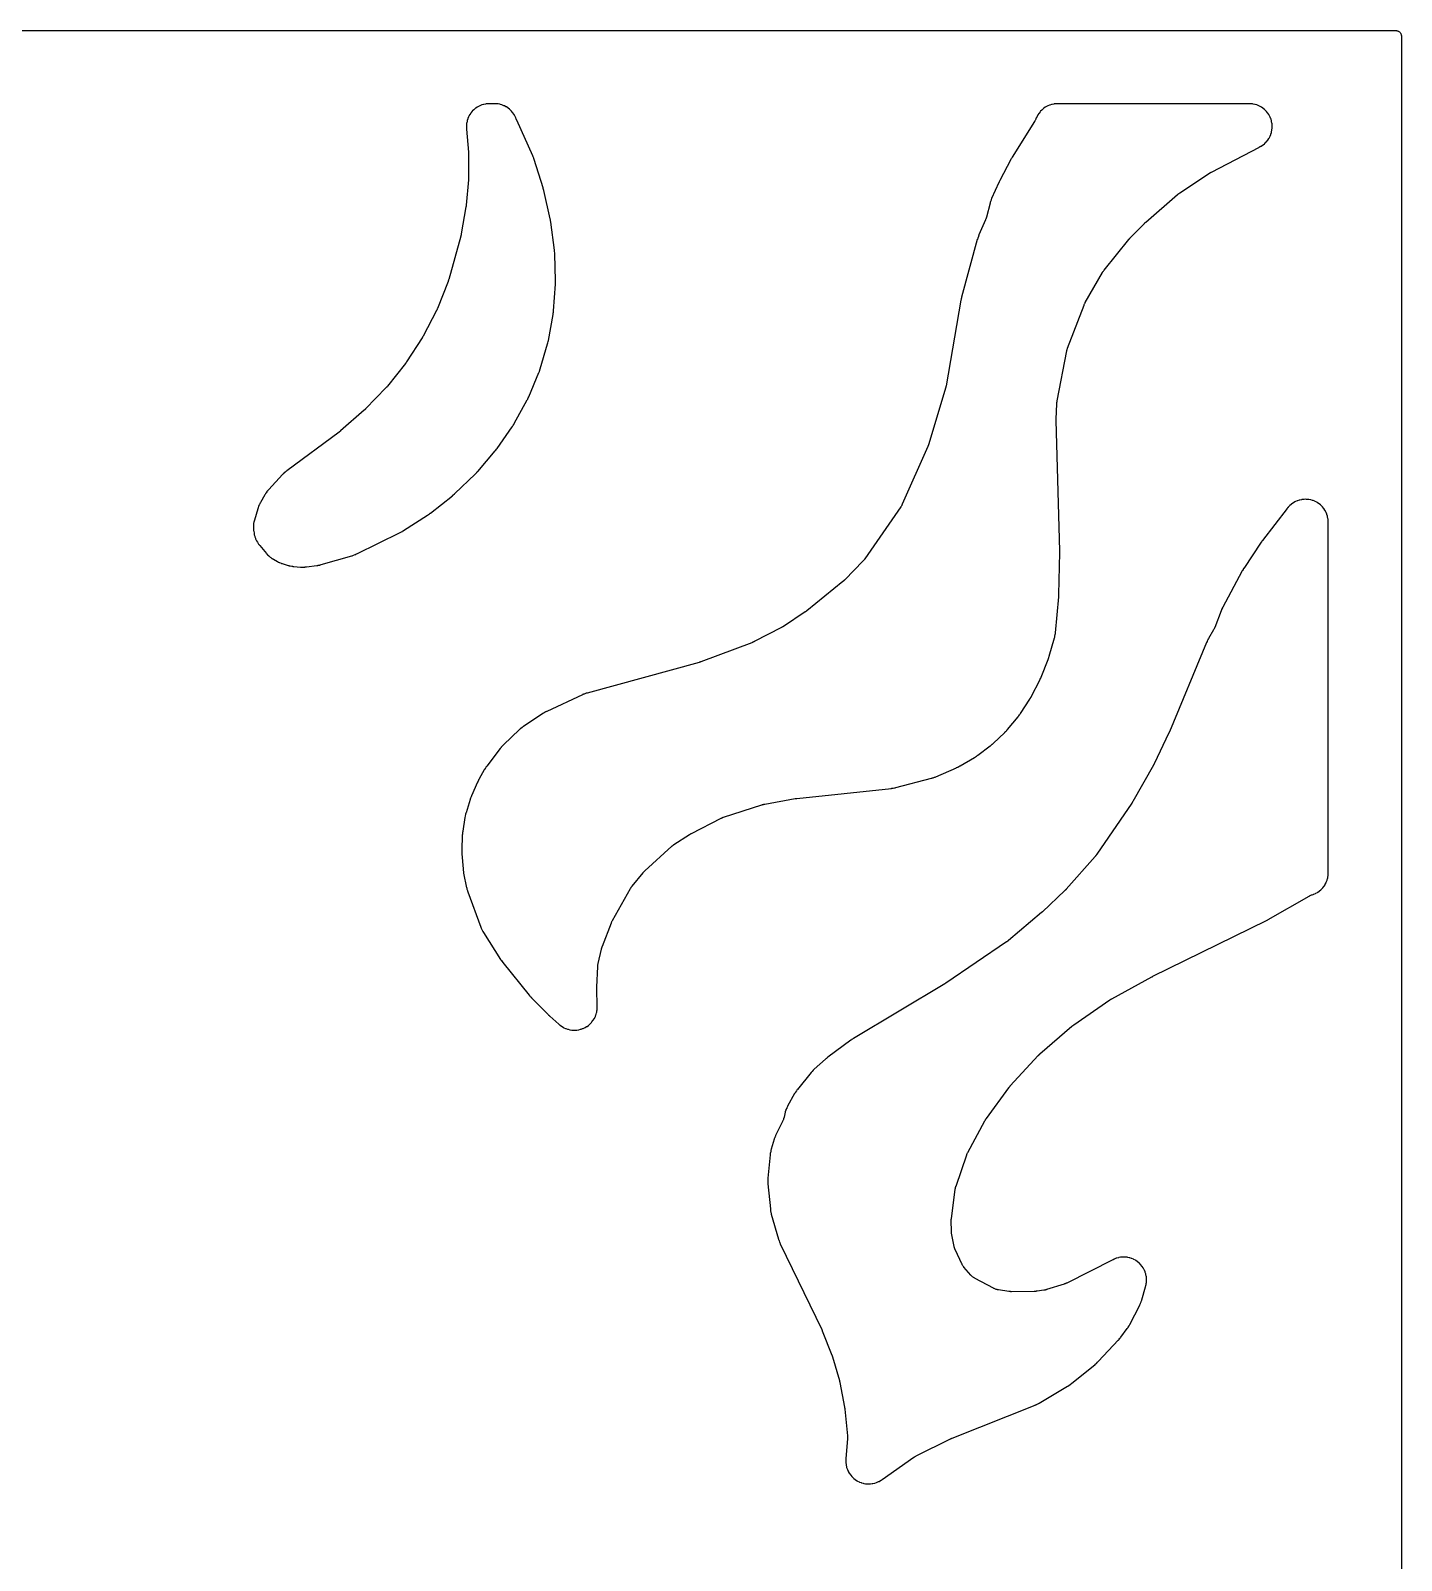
# Model space of a CAD drawing. Header units: millimetres. Extents: x 0 to 300, y 0 to 300.
# Drawn here: x 150 to 300, y 132.6 to 300.1 of the extents above; entities that cross this region are included whole.
import ezdxf

# ---------------------------------------------------------------- set-up
doc = ezdxf.new("R2010")
doc.units = ezdxf.units.MM
doc.layers.add('CUT', color=7, linetype='CONTINUOUS')

msp = doc.modelspace()

# ---------------------------------------------------------------- linework, layer by layer
at = {"layer": 'CUT'}
msp.add_lwpolyline([(1.4375, 300.0625), (298.5045, 300.0625), (299.3898, 300.0625), (299.4633, 300.0589), (299.5214, 300.0503), (299.5785, 300.036), (299.6339, 300.0162), (299.687, 299.991), (299.7375, 299.9608), (299.7847, 299.9257), (299.8283, 299.8863), (299.8678, 299.8427), (299.9028, 299.7954), (299.933, 299.745), (299.9582, 299.6918), (299.978, 299.6365), (299.9923, 299.5794), (300.0009, 299.5212), (300.0045, 299.4478), (300.0045, 298.5625), (300.0045, 1.4375)], dxfattribs=at)
for points in [[(174.3743, 245.3687), (174.376, 245.3555), (174.388, 245.2693), (174.39, 245.2561), (174.422, 245.058), (174.4242, 245.0452), (174.4395, 244.9622), (174.442, 244.9495), (174.4522, 244.8998), (174.458, 244.8744), (174.4987, 244.713), (174.5136, 244.6632), (174.5681, 244.5059), (174.5771, 244.4816), (174.5851, 244.4612), (174.5956, 244.4363), (174.6676, 244.2761), (174.6792, 244.2517), (174.6919, 244.2265), (174.7051, 244.2017), (174.7936, 244.0448), (174.8235, 243.9972), (174.9263, 243.8493), (174.9429, 243.8266), (174.9763, 243.7831), (174.985, 243.772), (175.0422, 243.7009), (175.0512, 243.69), (175.7768, 242.8304), (175.7857, 242.8202), (175.8438, 242.7544), (175.8529, 242.7443), (175.8888, 242.7055), (175.9076, 242.6861), (176.0309, 242.5643), (176.071, 242.528), (176.2029, 242.4193), (176.2462, 242.3868), (176.3893, 242.289), (176.412, 242.2743), (176.4569, 242.2465), (176.4685, 242.2395), (176.5442, 242.1949), (176.5559, 242.1882), (176.9924, 241.9446), (177.0071, 241.9367), (177.1029, 241.8866), (177.1178, 241.8791), (177.1762, 241.8506), (177.2065, 241.8369), (177.4057, 241.7531), (177.4367, 241.741), (177.4979, 241.7192), (177.5136, 241.7139), (177.6165, 241.6804), (177.6324, 241.6754), (178.1555, 241.5209), (178.1703, 241.5167), (178.2664, 241.491), (178.2813, 241.4872), (178.3394, 241.4732), (178.3694, 241.4668), (178.5649, 241.4302), (178.5952, 241.4254), (178.6544, 241.4174), (178.6696, 241.4155), (178.7686, 241.4047), (178.7838, 241.4033), (179.5127, 241.3427), (179.5286, 241.3415), (179.6313, 241.3357), (179.6472, 241.335), (179.7089, 241.3332), (179.7406, 241.3331), (179.9463, 241.3377), (179.978, 241.3393), (180.0396, 241.3439), (180.0554, 241.3453), (180.1578, 241.3558), (180.1735, 241.3576), (181.3165, 241.505), (181.3272, 241.5065), (181.4021, 241.5175), (181.4132, 241.5193), (181.4622, 241.5274), (181.4857, 241.5318), (181.6316, 241.5621), (181.6541, 241.5673), (181.6928, 241.5769), (181.7033, 241.5796), (181.7756, 241.5989), (181.7873, 241.6022), (185.1472, 242.5743), (185.1598, 242.5781), (185.2412, 242.6036), (185.2537, 242.6077), (185.3024, 242.6241), (185.3271, 242.6331), (185.4863, 242.6947), (185.5106, 242.7047), (185.5576, 242.7253), (185.5696, 242.7307), (185.647, 242.7667), (185.6589, 242.7724), (190.4087, 245.1073), (190.4242, 245.1152), (190.5237, 245.1677), (190.5389, 245.176), (190.6619, 245.2456), (190.6768, 245.2543), (190.7732, 245.3125), (190.7879, 245.3217), (193.4209, 247.0182), (193.4332, 247.0263), (193.5123, 247.08), (193.5243, 247.0885), (193.6219, 247.1583), (193.6338, 247.167), (193.7101, 247.2246), (193.7217, 247.2336), (196.1393, 249.1505), (196.15, 249.1592), (196.2191, 249.2167), (196.2296, 249.2256), (196.3146, 249.2997), (196.3249, 249.3089), (196.3913, 249.3694), (196.4014, 249.3788), (198.6338, 251.5115), (198.6451, 251.5226), (198.7172, 251.5952), (198.7281, 251.6065), (198.8163, 251.7), (198.8269, 251.7116), (198.8951, 251.7879), (198.9055, 251.7998), (200.8105, 254.0468), (200.8192, 254.0573), (200.8752, 254.1265), (200.8837, 254.1373), (200.9521, 254.2257), (200.9603, 254.2367), (201.0131, 254.3084), (201.0211, 254.3195), (202.6929, 256.7018), (202.7022, 256.7155), (202.7616, 256.8053), (202.7705, 256.8192), (202.8419, 256.9339), (202.8505, 256.9481), (202.9048, 257.041), (202.913, 257.0555), (204.3248, 259.6308), (204.3321, 259.6444), (204.378, 259.7336), (204.3849, 259.7474), (204.4396, 259.8607), (204.4462, 259.8747), (204.4874, 259.9661), (204.4936, 259.9802), (205.6139, 262.6403), (205.6202, 262.656), (205.66, 262.7584), (205.6659, 262.7743), (205.7122, 262.9042), (205.7177, 262.9202), (205.7516, 263.0247), (205.7566, 263.0409), (206.5552, 265.758), (206.5595, 265.7735), (206.5864, 265.8748), (206.5903, 265.8905), (206.6205, 266.0185), (206.624, 266.0342), (206.6454, 266.1368), (206.6485, 266.1526), (207.1571, 268.9741), (207.1599, 268.9906), (207.1762, 269.0983), (207.1785, 269.1149), (207.1952, 269.2506), (207.197, 269.2672), (207.2073, 269.3757), (207.2086, 269.3924), (207.4037, 272.3158), (207.4045, 272.3295), (207.4084, 272.4185), (207.4088, 272.4322), (207.4112, 272.5441), (207.4113, 272.5578), (207.4111, 272.6469), (207.4109, 272.6607), (207.3376, 275.6182), (207.337, 275.6339), (207.3318, 275.7355), (207.3308, 275.7512), (207.321, 275.8786), (207.3196, 275.8942), (207.3091, 275.9954), (207.3073, 276.011), (206.9061, 279.0984), (206.9041, 279.1123), (206.8903, 279.2021), (206.888, 279.2159), (206.8681, 279.3282), (206.8655, 279.342), (206.8475, 279.4311), (206.8446, 279.4447), (206.1401, 282.5592), (206.1372, 282.5712), (206.1179, 282.6494), (206.1147, 282.6614), (206.0884, 282.759), (206.085, 282.7709), (206.0624, 282.8482), (206.0588, 282.8601), (205.0853, 285.9516), (205.0798, 285.9684), (205.042, 286.077), (205.036, 286.0937), (204.9846, 286.2285), (204.978, 286.245), (204.9339, 286.3512), (204.9269, 286.3674), (203.1753, 290.2578), (203.1708, 290.268), (203.1603, 290.292), (203.1559, 290.3023), (203.1506, 290.3149), (203.1463, 290.3253), (203.1365, 290.3496), (203.1323, 290.36), (203.1105, 290.4157), (203.11, 290.4169), (203.0882, 290.4724), (203.0775, 290.4979), (203.0048, 290.6599), (202.9794, 290.7102), (202.8892, 290.8695), (202.8585, 290.9182), (202.754, 291.0672), (202.7188, 291.1127), (202.6006, 291.251), (202.5611, 291.2929), (202.4302, 291.4193), (202.3869, 291.4572), (202.2445, 291.5704), (202.1978, 291.604), (202.0451, 291.7031), (201.9954, 291.7321), (201.834, 291.8161), (201.7817, 291.8402), (201.613, 291.9083), (201.5587, 291.9273), (201.3842, 291.9789), (201.3283, 291.9926), (201.1497, 292.0273), (201.0927, 292.0356), (200.9091, 292.0533), (200.8804, 292.0553), (200.8242, 292.058), (200.8099, 292.0585), (200.7163, 292.0608), (200.702, 292.061), (200.2278, 292.061), (200.2131, 292.0608), (200.118, 292.0585), (200.1034, 292.0579), (200.0463, 292.0551), (200.0171, 292.053), (199.8303, 292.0347), (199.7724, 292.0262), (199.5909, 291.9903), (199.5341, 291.9761), (199.3569, 291.9227), (199.3017, 291.9031), (199.1306, 291.8327), (199.0776, 291.8078), (198.9141, 291.721), (198.8638, 291.6911), (198.7096, 291.5888), (198.6625, 291.5541), (198.5189, 291.4373), (198.4754, 291.3981), (198.3439, 291.2679), (198.3044, 291.2247), (198.1863, 291.0822), (198.1511, 291.0354), (198.0474, 290.8821), (198.017, 290.8321), (197.9288, 290.6694), (197.9034, 290.6167), (197.8314, 290.4462), (197.8113, 290.3912), (197.7562, 290.2145), (197.7416, 290.1578), (197.704, 289.9766), (197.695, 289.9188), (197.6752, 289.7348), (197.6718, 289.6763), (197.6701, 289.4887), (197.6706, 289.4595), (197.6728, 289.4023), (197.6736, 289.3877), (197.6797, 289.2928), (197.6808, 289.2782), (197.904, 286.7613), (197.9048, 286.7515), (197.9066, 286.7284), (197.9073, 286.7186), (197.9081, 286.7065), (197.9087, 286.6966), (197.91, 286.6735), (197.9105, 286.6637), (197.911, 286.6523), (197.9113, 286.6424), (197.9121, 286.6193), (197.9124, 286.6094), (197.9127, 286.5973), (197.9128, 286.5874), (197.9131, 286.5643), (197.9132, 286.5544), (197.9143, 283.9551), (197.9142, 283.9447), (197.9139, 283.9203), (197.9138, 283.9099), (197.9135, 283.8972), (197.9132, 283.8868), (197.9123, 283.8624), (197.9119, 283.852), (197.9114, 283.84), (197.9108, 283.8296), (197.9094, 283.8053), (197.9088, 283.7949), (197.9079, 283.7822), (197.9071, 283.7718), (197.9051, 283.7476), (197.9042, 283.7372), (197.6463, 280.9496), (197.6456, 280.9424), (197.6439, 280.9254), (197.6431, 280.9181), (197.6412, 280.9008), (197.6402, 280.8918), (197.6377, 280.871), (197.6366, 280.8621), (197.6353, 280.8519), (197.6341, 280.8429), (197.6312, 280.8221), (197.6299, 280.8132), (197.6292, 280.8086), (197.6276, 280.7981), (197.6236, 280.7736), (197.6219, 280.7631), (197.1076, 277.8042), (197.1056, 277.7931), (197.1008, 277.7674), (197.0986, 277.7564), (197.096, 277.7433), (197.0938, 277.7324), (197.0884, 277.7071), (197.086, 277.6962), (197.0832, 277.6837), (197.0807, 277.6729), (197.0747, 277.6476), (197.072, 277.6368), (197.0687, 277.6236), (197.0659, 277.6128), (197.0593, 277.5877), (197.0564, 277.577), (195.7326, 272.815), (195.7294, 272.804), (195.7219, 272.7781), (195.7186, 272.7671), (195.7145, 272.7536), (195.711, 272.7426), (195.7029, 272.717), (195.6993, 272.706), (195.6951, 272.6935), (195.6913, 272.6825), (195.6825, 272.6571), (195.6786, 272.6463), (195.6738, 272.6331), (195.6698, 272.6222), (195.6603, 272.5971), (195.6562, 272.5863), (194.5017, 269.6414), (194.4971, 269.6301), (194.4864, 269.6037), (194.4817, 269.5924), (194.4759, 269.5786), (194.471, 269.5674), (194.4595, 269.5413), (194.4545, 269.5302), (194.4487, 269.5174), (194.4435, 269.5063), (194.4314, 269.4805), (194.4261, 269.4695), (194.4195, 269.4561), (194.4141, 269.4451), (194.4012, 269.4197), (194.3956, 269.4088), (192.9334, 266.6158), (192.9285, 266.6066), (192.917, 266.5852), (192.912, 266.5761), (192.9058, 266.565), (192.9007, 266.5559), (192.8887, 266.5348), (192.8835, 266.5258), (192.8775, 266.5154), (192.8722, 266.5065), (192.8597, 266.4856), (192.8543, 266.4767), (192.8476, 266.4659), (192.8421, 266.4571), (192.8292, 266.4366), (192.8235, 266.4278), (191.1218, 263.8007), (191.1158, 263.7917), (191.1019, 263.7707), (191.0958, 263.7617), (191.0884, 263.7508), (191.0822, 263.7419), (191.0678, 263.7212), (191.0615, 263.7124), (191.0542, 263.7023), (191.0479, 263.6936), (191.0329, 263.6732), (191.0264, 263.6646), (191.0185, 263.654), (191.0119, 263.6454), (190.9965, 263.6255), (190.9898, 263.617), (189.0293, 261.1473), (189.0225, 261.1388), (189.0064, 261.1191), (188.9995, 261.1106), (188.991, 261.1004), (188.9839, 261.0921), (188.9674, 261.0727), (188.9602, 261.0645), (188.952, 261.055), (188.9447, 261.0469), (188.9277, 261.0279), (188.9204, 261.0198), (188.9114, 261.01), (188.9039, 261.0021), (188.8865, 260.9835), (188.8789, 260.9756), (186.6244, 258.641), (186.6179, 258.6344), (186.6027, 258.6189), (186.5961, 258.6123), (186.588, 258.6043), (186.5814, 258.5978), (186.5659, 258.5826), (186.5592, 258.5762), (186.5514, 258.5688), (186.5446, 258.5624), (186.5288, 258.5476), (186.522, 258.5413), (186.5136, 258.5336), (186.5067, 258.5274), (186.4905, 258.5129), (186.4835, 258.5067), (183.9009, 256.2407), (183.8938, 256.2346), (183.8773, 256.2205), (183.8702, 256.2144), (183.8615, 256.2071), (183.8543, 256.2011), (183.8375, 256.1873), (183.8303, 256.1814), (183.822, 256.1746), (183.8147, 256.1688), (183.7976, 256.1553), (183.7902, 256.1496), (183.7812, 256.1426), (183.7738, 256.137), (183.7565, 256.1238), (183.749, 256.1183), (177.9974, 251.8602), (177.9862, 251.8517), (177.9136, 251.7953), (177.9026, 251.7865), (177.8598, 251.7515), (177.8383, 251.7331), (177.7015, 251.6104), (177.681, 251.591), (177.6416, 251.5522), (177.6317, 251.5422), (177.5678, 251.4761), (177.5581, 251.4658), (176.0316, 249.8106), (176.0206, 249.7982), (175.9499, 249.7172), (175.9392, 249.7046), (175.8981, 249.6549), (175.8778, 249.6288), (175.7504, 249.4558), (175.7315, 249.4286), (175.6962, 249.3746), (175.6873, 249.3606), (175.631, 249.2691), (175.6225, 249.2549), (175.1234, 248.3921), (175.1147, 248.3765), (175.0595, 248.2741), (175.0512, 248.2582), (175.0199, 248.1958), (175.0049, 248.1634), (174.9133, 247.9498), (174.9002, 247.9165), (174.8765, 247.8508), (174.8707, 247.8339), (174.8346, 247.7233), (174.8293, 247.7063), (174.4663, 246.4706), (174.4626, 246.4577), (174.44, 246.3737), (174.4367, 246.3608), (174.4242, 246.31), (174.4184, 246.2839), (174.3849, 246.1156), (174.3768, 246.0627), (174.3586, 245.8945), (174.3553, 245.8411), (174.3522, 245.6719), (174.3536, 245.6184), (174.3658, 245.4473), (174.3683, 245.4207)], [(197.1664, 209.9623), (197.1676, 209.9446), (197.2979, 208.302), (197.2997, 208.2832), (197.3132, 208.1615), (197.3156, 208.1428), (197.3373, 207.9906), (197.3403, 207.9719), (197.3614, 207.8513), (197.365, 207.8327), (197.6962, 206.2386), (197.6984, 206.2284), (197.7145, 206.1574), (197.717, 206.1468), (197.7283, 206.1004), (197.7342, 206.0782), (197.7737, 205.9403), (197.7802, 205.9192), (197.7921, 205.8827), (197.7954, 205.8728), (197.8189, 205.8048), (197.8229, 205.7937), (199.2437, 201.9306), (199.2495, 201.9156), (199.2882, 201.8186), (199.2943, 201.8038), (199.3191, 201.7461), (199.3326, 201.717), (199.4252, 201.5299), (199.4402, 201.5015), (199.471, 201.4468), (199.479, 201.4329), (199.5327, 201.3434), (199.5412, 201.3297), (201.4128, 198.3888), (201.4221, 198.3746), (201.4838, 198.2834), (201.4935, 198.2695), (201.5743, 198.1572), (201.5843, 198.1436), (201.6512, 198.0559), (201.6616, 198.0426), (204.5471, 194.4729), (204.5565, 194.4615), (204.619, 194.3881), (204.6287, 194.3769), (204.7093, 194.2867), (204.7193, 194.2757), (204.7853, 194.2055), (204.7956, 194.1948), (206.6152, 192.3505), (206.6219, 192.3439), (206.6688, 192.2978), (206.6761, 192.2908), (206.7355, 192.2343), (206.7428, 192.2276), (206.7905, 192.1837), (206.7983, 192.1766), (207.7819, 191.3048), (207.7929, 191.2953), (207.8647, 191.2347), (207.8758, 191.2255), (207.9199, 191.1901), (207.9428, 191.1725), (208.0927, 191.0635), (208.141, 191.0318), (208.2985, 190.939), (208.3497, 190.9121), (208.5154, 190.8349), (208.5689, 190.8131), (208.7413, 190.7522), (208.7967, 190.7356), (208.9741, 190.6915), (209.0308, 190.6803), (209.2116, 190.6536), (209.2692, 190.6479), (209.4517, 190.6387), (209.5096, 190.6386), (209.6922, 190.647), (209.7497, 190.6524), (209.9307, 190.6783), (209.9874, 190.6893), (210.1651, 190.7325), (210.2205, 190.7489), (210.3931, 190.809), (210.4468, 190.8307), (210.6128, 190.9071), (210.6641, 190.9338), (210.822, 191.0259), (210.8705, 191.0574), (211.0188, 191.1643), (211.064, 191.2003), (211.2013, 191.3209), (211.2429, 191.3612), (211.368, 191.4945), (211.4054, 191.5385), (211.5171, 191.6832), (211.5502, 191.7306), (211.6474, 191.8854), (211.6758, 191.9358), (211.7576, 192.0992), (211.781, 192.1521), (211.8468, 192.3227), (211.865, 192.3776), (211.914, 192.5537), (211.9268, 192.6101), (211.9587, 192.7901), (211.966, 192.8474), (211.9806, 193.0322), (211.9822, 193.061), (211.9839, 193.1175), (211.9842, 193.1319), (211.9848, 193.2259), (211.9847, 193.2404), (211.95, 195.2132), (211.9499, 195.2188), (211.9497, 195.232), (211.9497, 195.2377), (211.9496, 195.2512), (211.9496, 195.2582), (211.9496, 195.2744), (211.9497, 195.2814), (211.9498, 195.2894), (211.9499, 195.2964), (211.9502, 195.3127), (211.9503, 195.3197), (211.9504, 195.3233), (211.9507, 195.3315), (211.9513, 195.3507), (211.9517, 195.359), (212.0521, 197.6274), (212.0527, 197.6377), (212.0536, 197.6537), (212.0554, 197.6799), (212.0584, 197.7147), (212.0615, 197.7457), (212.0645, 197.7704), (212.0663, 197.7844), (212.067, 197.7896), (212.0717, 197.8199), (212.0832, 197.8872), (212.091, 197.9273), (212.0939, 197.9408), (212.0961, 197.9508), (212.4544, 199.5077), (212.458, 199.523), (212.4669, 199.5586), (212.4708, 199.5738), (212.4758, 199.5923), (212.4799, 199.6075), (212.49, 199.6427), (212.4945, 199.6578), (212.4997, 199.675), (212.5045, 199.69), (212.5158, 199.7249), (212.5207, 199.7398), (212.527, 199.758), (212.5322, 199.7728), (212.5447, 199.8072), (212.5502, 199.822), (213.5349, 202.392), (213.5374, 202.3983), (213.5432, 202.4131), (213.5443, 202.4159), (213.5561, 202.4444), (213.5808, 202.5011), (213.5896, 202.5204), (213.6026, 202.5468), (213.6386, 202.6163), (213.6546, 202.6458), (215.6479, 206.1672), (215.6526, 206.1754), (215.66, 206.1882), (215.6724, 206.2089), (215.6893, 206.2363), (215.7048, 206.2605), (215.7174, 206.2796), (215.7247, 206.2904), (215.7274, 206.2944), (215.7437, 206.3175), (215.7807, 206.3683), (215.8036, 206.3982), (215.8115, 206.4082), (215.8174, 206.4155), (217.0083, 207.8804), (217.0126, 207.8856), (217.0227, 207.8978), (217.0246, 207.9001), (217.0446, 207.9234), (217.0856, 207.9694), (217.0998, 207.985), (217.1204, 208.0059), (217.1759, 208.0605), (217.2002, 208.0835), (220.1505, 210.7754), (220.1574, 210.7817), (220.1682, 210.7913), (220.1861, 210.8069), (220.2103, 210.8274), (220.2321, 210.8453), (220.2497, 210.8593), (220.2598, 210.8672), (220.2636, 210.8701), (220.2858, 210.8867), (220.3358, 210.9229), (220.3663, 210.944), (220.3767, 210.9509), (220.3845, 210.956), (222.0972, 212.0659), (222.1068, 212.0721), (222.1295, 212.0863), (222.1392, 212.0924), (222.1511, 212.0997), (222.1609, 212.1056), (222.1839, 212.1192), (222.1937, 212.125), (222.2051, 212.1316), (222.2151, 212.1373), (222.2384, 212.1504), (222.2484, 212.1559), (222.2607, 212.1626), (222.2708, 212.168), (222.2944, 212.1805), (222.3046, 212.1858), (225.5363, 213.8404), (225.5443, 213.8444), (225.5568, 213.8507), (225.5776, 213.8608), (225.6057, 213.8739), (225.6308, 213.8852), (225.6509, 213.8938), (225.6624, 213.8987), (225.6667, 213.9005), (225.6918, 213.9104), (225.7481, 213.9318), (225.782, 213.9439), (225.7936, 213.9478), (225.8022, 213.9506), (230.0145, 215.3135), (230.029, 215.318), (230.0629, 215.3283), (230.0775, 215.3327), (230.0953, 215.3378), (230.1099, 215.3418), (230.1441, 215.351), (230.1588, 215.3548), (230.1757, 215.359), (230.1904, 215.3626), (230.2249, 215.3706), (230.2398, 215.3739), (230.2579, 215.3778), (230.2727, 215.3809), (230.3075, 215.3878), (230.3224, 215.3906), (233.6609, 215.991), (233.6675, 215.9922), (233.6827, 215.9948), (233.6892, 215.9959), (233.7049, 215.9985), (233.7129, 215.9998), (233.7317, 216.0027), (233.7397, 216.0039), (233.749, 216.0053), (233.7571, 216.0064), (233.776, 216.009), (233.7841, 216.01), (233.7881, 216.0106), (233.7977, 216.0117), (233.8202, 216.0144), (233.8298, 216.0154), (244.2005, 217.1137), (244.2111, 217.1149), (244.2847, 217.124), (244.2957, 217.1255), (244.3439, 217.1324), (244.367, 217.1361), (244.5109, 217.1624), (244.533, 217.1669), (244.5712, 217.1754), (244.5816, 217.1778), (244.6529, 217.1949), (244.6645, 217.1978), (248.5842, 218.2237), (248.5949, 218.2266), (248.6694, 218.2475), (248.6805, 218.2508), (248.7291, 218.2655), (248.7523, 218.273), (248.8963, 218.3231), (248.9184, 218.3312), (248.9564, 218.3461), (248.9666, 218.3503), (249.0373, 218.3795), (249.0488, 218.3844), (251.3074, 219.3737), (251.3234, 219.381), (251.4267, 219.4299), (251.4424, 219.4376), (251.5702, 219.5028), (251.5857, 219.511), (251.686, 219.5658), (251.7013, 219.5745), (253.2735, 220.4959), (253.288, 220.5047), (253.3818, 220.5633), (253.3961, 220.5725), (253.5116, 220.6493), (253.5256, 220.6589), (253.6159, 220.7227), (253.6296, 220.7327), (255.0008, 221.7611), (255.0144, 221.7716), (255.1015, 221.8409), (255.1148, 221.8518), (255.2216, 221.9419), (255.2345, 221.9531), (255.3176, 222.0273), (255.3302, 222.0389), (256.5912, 223.232), (256.6043, 223.2447), (256.688, 223.3289), (256.7007, 223.3421), (256.8025, 223.4509), (256.8147, 223.4644), (256.8932, 223.5535), (256.905, 223.5674), (258.0461, 224.9465), (258.0568, 224.9597), (258.1247, 225.0467), (258.1349, 225.0602), (258.2171, 225.1717), (258.2269, 225.1856), (258.2898, 225.2762), (258.2993, 225.2903), (259.3275, 226.8664), (259.3359, 226.8796), (259.3894, 226.9665), (259.3974, 226.98), (259.4617, 227.0907), (259.4694, 227.1044), (259.5182, 227.1939), (259.5256, 227.2078), (260.4193, 228.9524), (260.4257, 228.9653), (260.4662, 229.0493), (260.4723, 229.0623), (260.5206, 229.169), (260.5264, 229.1821), (260.5628, 229.268), (260.5683, 229.2812), (261.3369, 231.2183), (261.3421, 231.232), (261.375, 231.3213), (261.3799, 231.3351), (261.4185, 231.4482), (261.4231, 231.4622), (261.4516, 231.553), (261.4559, 231.567), (262.0338, 233.5763), (262.0375, 233.5899), (262.0606, 233.678), (262.064, 233.6917), (262.0767, 233.745), (262.0825, 233.7724), (262.1163, 233.9515), (262.1209, 233.9792), (262.1285, 234.0334), (262.1303, 234.0473), (262.1409, 234.1379), (262.1424, 234.1518), (262.5075, 238.066), (262.5084, 238.0766), (262.514, 238.1507), (262.5147, 238.1621), (262.5199, 238.2545), (262.5204, 238.2658), (262.5232, 238.3389), (262.5235, 238.3509), (262.6033, 242.9362), (262.6034, 242.9424), (262.6037, 242.9858), (262.6037, 242.9925), (262.6035, 243.0467), (262.6034, 243.0533), (262.6028, 243.0961), (262.6026, 243.1031), (262.2198, 257.3625), (262.2196, 257.369), (262.2193, 257.3841), (262.2192, 257.3905), (262.219, 257.406), (262.219, 257.414), (262.2189, 257.4326), (262.2189, 257.4405), (262.219, 257.4497), (262.219, 257.4577), (262.2193, 257.4763), (262.2194, 257.4843), (262.2195, 257.4885), (262.2198, 257.4979), (262.2205, 257.5198), (262.2209, 257.5292), (262.2944, 259.2044), (262.2953, 259.2209), (262.2977, 259.2594), (262.2989, 259.2758), (262.3005, 259.2955), (262.3019, 259.3119), (262.3057, 259.3499), (262.3074, 259.3661), (262.3096, 259.3848), (262.3117, 259.4011), (262.3169, 259.4391), (262.3192, 259.4553), (262.3223, 259.4751), (262.3249, 259.4913), (262.3315, 259.529), (262.3344, 259.5452), (263.3855, 265.0124), (263.3874, 265.0221), (263.3905, 265.037), (263.3958, 265.0617), (263.4035, 265.0947), (263.4108, 265.1239), (263.417, 265.1469), (263.4207, 265.1601), (263.422, 265.1649), (263.4306, 265.1932), (263.4507, 265.2558), (263.4635, 265.293), (263.4681, 265.3055), (263.4716, 265.3147), (265.2704, 270.0215), (265.273, 270.0282), (265.2791, 270.0438), (265.2802, 270.0467), (265.2928, 270.0768), (265.3189, 270.1365), (265.3282, 270.1569), (265.3421, 270.1847), (265.3804, 270.2577), (265.3974, 270.2887), (267.2958, 273.5862), (267.2994, 273.5924), (267.3079, 273.6068), (267.3095, 273.6095), (267.3263, 273.6368), (267.3612, 273.6913), (267.3734, 273.7098), (267.3914, 273.7349), (267.4402, 273.8006), (267.4616, 273.8283), (270.1846, 277.2062), (270.1911, 277.2141), (270.2063, 277.2325), (270.2128, 277.2404), (270.2208, 277.2498), (270.2274, 277.2575), (270.2429, 277.2754), (270.2496, 277.2831), (270.2573, 277.2919), (270.2641, 277.2995), (270.28, 277.3171), (270.2869, 277.3246), (270.2953, 277.3337), (270.3023, 277.3411), (270.3186, 277.3584), (270.3256, 277.3657), (271.8699, 278.9616), (271.877, 278.9688), (271.8936, 278.9856), (271.9007, 278.9927), (271.9095, 279.0014), (271.9168, 279.0084), (271.9337, 279.0248), (271.941, 279.0318), (271.9495, 279.0398), (271.9569, 279.0467), (271.9742, 279.0627), (271.9817, 279.0695), (271.9908, 279.0778), (271.9984, 279.0845), (272.0161, 279.1001), (272.0237, 279.1068), (275.5135, 282.1183), (275.5243, 282.1275), (275.5497, 282.1487), (275.5607, 282.1577), (275.5741, 282.1686), (275.5852, 282.1774), (275.6112, 282.1978), (275.6225, 282.2065), (275.6354, 282.2163), (275.6468, 282.2248), (275.6734, 282.2444), (275.6849, 282.2527), (275.699, 282.2627), (275.7106, 282.2708), (275.7379, 282.2895), (275.7497, 282.2974), (279.0014, 284.4557), (279.0114, 284.4623), (279.0349, 284.4774), (279.045, 284.4838), (279.0573, 284.4915), (279.0675, 284.4978), (279.0913, 284.5123), (279.1016, 284.5184), (279.1134, 284.5254), (279.1238, 284.5314), (279.148, 284.5453), (279.1584, 284.5511), (279.1712, 284.5582), (279.1817, 284.5639), (279.2062, 284.5771), (279.2168, 284.5827), (284.4673, 287.3141), (284.4804, 287.3211), (284.5645, 287.3675), (284.5774, 287.3748), (284.6272, 287.404), (284.6524, 287.4195), (284.8111, 287.5231), (284.859, 287.5578), (285.0047, 287.6749), (285.0489, 287.7142), (285.1824, 287.845), (285.2225, 287.8884), (285.3425, 288.0318), (285.3781, 288.079), (285.4834, 288.2334), (285.5143, 288.2839), (285.6038, 288.448), (285.6295, 288.5012), (285.7025, 288.6733), (285.7229, 288.7288), (285.7785, 288.9073), (285.7934, 288.9645), (285.8312, 289.1476), (285.8403, 289.206), (285.8599, 289.3919), (285.8632, 289.4509), (285.8645, 289.6379), (285.8619, 289.6969), (285.8448, 289.8831), (285.8365, 289.9416), (285.801, 290.1252), (285.787, 290.1826), (285.7337, 290.3618), (285.7141, 290.4176), (285.6434, 290.5906), (285.6184, 290.6442), (285.531, 290.8095), (285.5008, 290.8603), (285.3976, 291.0162), (285.3626, 291.0638), (285.2445, 291.2087), (285.205, 291.2527), (285.0732, 291.3853), (285.0295, 291.4252), (284.8854, 291.5442), (284.838, 291.5795), (284.6828, 291.6837), (284.6322, 291.7143), (284.4675, 291.8027), (284.4141, 291.8281), (284.2415, 291.8999), (284.1859, 291.9199), (284.0071, 291.9744), (283.9497, 291.9888), (283.7664, 292.0255), (283.7079, 292.0342), (283.5193, 292.0528), (283.4898, 292.055), (283.4321, 292.0579), (283.4174, 292.0584), (283.3213, 292.0608), (283.3065, 292.061), (262.4231, 292.061), (262.4081, 292.0608), (262.3104, 292.0583), (262.2953, 292.0578), (262.2367, 292.0548), (262.2067, 292.0525), (262.0149, 292.0333), (261.9555, 292.0242), (261.7692, 291.9864), (261.7109, 291.9715), (261.5294, 291.9151), (261.4729, 291.8945), (261.2979, 291.8203), (261.2438, 291.794), (261.0771, 291.7027), (261.0259, 291.6712), (260.8691, 291.5636), (260.8213, 291.5271), (260.6762, 291.4044), (260.6322, 291.3633), (260.5001, 291.2267), (260.4605, 291.1814), (260.3427, 291.0322), (260.3078, 290.9832), (260.2056, 290.823), (260.1758, 290.7707), (260.0889, 290.5987), (260.076, 290.5715), (260.0521, 290.5179), (260.0462, 290.5041), (260.0088, 290.4138), (260.0085, 290.413), (259.9885, 290.3645), (259.9537, 290.2858), (259.9204, 290.2182), (259.8947, 290.1712), (259.8725, 290.1328), (259.8649, 290.1205), (259.8592, 290.1113), (257.4147, 286.2249), (257.4084, 286.2146), (257.3681, 286.1475), (257.362, 286.1372), (257.313, 286.0519), (257.3071, 286.0414), (257.2695, 285.9728), (257.2638, 285.9622), (256.057, 283.6506), (256.0531, 283.6432), (256.027, 283.5913), (256.023, 283.5833), (255.9914, 283.5182), (255.9876, 283.5102), (255.9633, 283.4584), (255.9594, 283.4499), (255.1593, 281.6682), (255.1543, 281.6566), (255.1221, 281.5807), (255.1173, 281.569), (255.0989, 281.5229), (255.09, 281.4992), (255.0354, 281.3437), (255.0275, 281.3196), (255.0131, 281.2722), (255.0096, 281.26), (254.9873, 281.1806), (254.9839, 281.1684), (254.5846, 279.6232), (254.5827, 279.6162), (254.5784, 279.5998), (254.5776, 279.5968), (254.5684, 279.5652), (254.5488, 279.502), (254.5417, 279.4805), (254.5307, 279.4506), (254.5003, 279.3727), (254.4865, 279.3395), (253.7684, 277.698), (253.76, 277.6779), (253.7079, 277.5461), (253.7003, 277.5257), (253.6409, 277.3577), (253.634, 277.337), (253.5916, 277.2014), (253.5855, 277.1805), (251.8659, 270.8913), (251.8623, 270.8774), (251.8398, 270.7866), (251.8365, 270.7725), (251.811, 270.6579), (251.808, 270.6438), (251.7899, 270.552), (251.7873, 270.5379), (250.174, 261.1918), (250.1716, 261.1783), (250.1656, 261.1469), (250.163, 261.1334), (250.1596, 261.117), (250.1568, 261.1036), (250.1499, 261.0724), (250.1469, 261.059), (250.1432, 261.0437), (250.14, 261.0303), (250.1322, 260.9993), (250.1287, 260.986), (250.1244, 260.9699), (250.1207, 260.9567), (250.1119, 260.9259), (250.1081, 260.9127), (248.2693, 254.8143), (248.2652, 254.8011), (248.2554, 254.7704), (248.2511, 254.7573), (248.2458, 254.7413), (248.2413, 254.7283), (248.2306, 254.6979), (248.2259, 254.6849), (248.2204, 254.6701), (248.2155, 254.6572), (248.2039, 254.6271), (248.1988, 254.6143), (248.1925, 254.5987), (248.1872, 254.586), (248.1746, 254.5563), (248.1692, 254.5436), (245.3786, 248.2193), (245.3743, 248.2096), (245.3675, 248.1946), (245.3558, 248.1701), (245.3397, 248.1373), (245.3249, 248.1086), (245.3127, 248.0859), (245.3057, 248.073), (245.303, 248.0683), (245.287, 248.0408), (245.2503, 247.9803), (245.2274, 247.9445), (245.2194, 247.9327), (245.2135, 247.9239), (241.2874, 242.2361), (241.282, 242.2283), (241.2735, 242.2162), (241.2592, 242.1965), (241.2396, 242.1703), (241.2219, 242.1474), (241.2075, 242.1294), (241.1992, 242.1191), (241.1961, 242.1154), (241.1776, 242.0936), (241.1358, 242.046), (241.1101, 242.0179), (241.1012, 242.0086), (241.0946, 242.0018), (239.0871, 239.9445), (239.0779, 239.9352), (239.0564, 239.9138), (239.0472, 239.9047), (239.0358, 239.8937), (239.0263, 239.8847), (239.0042, 239.8639), (238.9947, 239.8551), (238.9837, 239.845), (238.974, 239.8363), (238.9513, 239.8162), (238.9415, 239.8077), (238.9295, 239.7973), (238.9196, 239.7889), (238.8963, 239.7694), (238.8863, 239.7612), (234.9392, 236.5558), (234.9307, 236.549), (234.9108, 236.5332), (234.9022, 236.5265), (234.8917, 236.5184), (234.883, 236.5118), (234.8627, 236.4965), (234.854, 236.49), (234.8439, 236.4826), (234.8351, 236.4762), (234.8144, 236.4614), (234.8055, 236.4551), (234.7946, 236.4475), (234.7857, 236.4413), (234.7647, 236.427), (234.7556, 236.421), (232.3751, 234.8433), (232.3649, 234.8366), (232.3411, 234.8213), (232.3308, 234.8148), (232.3183, 234.807), (232.3079, 234.8006), (232.2837, 234.7859), (232.2733, 234.7797), (232.2612, 234.7726), (232.2507, 234.7665), (232.2261, 234.7525), (232.2155, 234.7466), (232.2025, 234.7394), (232.1919, 234.7336), (232.1669, 234.7203), (232.1561, 234.7146), (229.173, 233.1716), (229.1611, 233.1656), (229.1332, 233.1517), (229.1212, 233.1458), (229.1066, 233.1388), (229.0945, 233.1331), (229.0663, 233.1201), (229.0541, 233.1146), (229.0401, 233.1083), (229.0279, 233.103), (228.9993, 233.0908), (228.987, 233.0857), (228.9719, 233.0795), (228.9596, 233.0745), (228.9306, 233.0632), (228.9182, 233.0584), (223.3445, 230.968), (223.3348, 230.9644), (223.3121, 230.9562), (223.3024, 230.9528), (223.2904, 230.9486), (223.2807, 230.9452), (223.2578, 230.9376), (223.248, 230.9343), (223.2367, 230.9307), (223.2268, 230.9275), (223.2038, 230.9204), (223.1939, 230.9174), (223.1818, 230.9138), (223.1719, 230.9109), (223.1487, 230.9042), (223.1387, 230.9014), (210.8723, 227.5473), (210.8601, 227.5439), (210.7813, 227.5205), (210.7693, 227.5168), (210.7222, 227.5018), (210.6982, 227.4936), (210.544, 227.437), (210.5204, 227.4278), (210.4747, 227.4089), (210.4631, 227.4039), (210.3879, 227.3708), (210.3764, 227.3656), (206.458, 225.5422), (206.4481, 225.5375), (206.3795, 225.504), (206.3694, 225.499), (206.3248, 225.4762), (206.3036, 225.4648), (206.1727, 225.391), (206.1527, 225.3793), (206.1184, 225.3582), (206.1092, 225.3524), (206.0457, 225.3117), (206.0354, 225.305), (203.9063, 223.8789), (203.8959, 223.8718), (203.8287, 223.8248), (203.8185, 223.8174), (203.7787, 223.7883), (203.7587, 223.773), (203.6307, 223.6706), (203.6113, 223.6545), (203.5741, 223.6221), (203.5647, 223.6137), (203.504, 223.5586), (203.4948, 223.55), (201.7133, 221.8623), (201.7044, 221.8537), (201.6475, 221.7975), (201.6388, 221.7888), (201.6053, 221.7543), (201.5885, 221.7363), (201.4817, 221.6171), (201.4657, 221.5984), (201.4351, 221.5613), (201.4274, 221.5517), (201.3777, 221.4889), (201.3702, 221.4792), (199.8955, 219.5322), (199.8841, 219.5166), (199.8111, 219.4135), (199.8002, 219.3975), (199.7129, 219.2653), (199.7025, 219.2489), (199.6364, 219.1414), (199.6265, 219.1246), (199.0662, 218.1432), (199.0586, 218.1295), (199.0105, 218.0398), (199.0032, 218.0259), (198.9458, 217.9118), (198.9389, 217.8977), (198.8955, 217.8056), (198.889, 217.7913), (198.2382, 216.3114), (198.2314, 216.2954), (198.1891, 216.1911), (198.1828, 216.1749), (198.1335, 216.0425), (198.1277, 216.0261), (198.0914, 215.9195), (198.0861, 215.903), (197.6291, 214.4193), (197.6234, 214.3995), (197.5885, 214.2704), (197.5834, 214.2505), (197.5451, 214.0872), (197.5408, 214.067), (197.5148, 213.9359), (197.5111, 213.9156), (197.2663, 212.4133), (197.2636, 212.3952), (197.248, 212.277), (197.2459, 212.2587), (197.2309, 212.1099), (197.2293, 212.0916), (197.221, 211.9727), (197.22, 211.9544), (197.1586, 210.3911), (197.1582, 210.3733), (197.1571, 210.2579), (197.1572, 210.2402), (197.1601, 210.0953), (197.1607, 210.0776)], [(230.651, 174.0393), (230.6518, 174.0103), (230.6546, 173.9538), (230.6555, 173.9393), (230.6624, 173.8454), (230.6636, 173.831), (230.9346, 171.0705), (230.9361, 171.0568), (230.9469, 170.9679), (230.9487, 170.9542), (230.9565, 170.9009), (230.961, 170.8737), (230.9948, 170.6978), (231.0006, 170.6709), (231.0132, 170.6185), (231.0166, 170.6052), (231.0395, 170.5186), (231.0432, 170.5053), (231.8388, 167.7554), (231.8425, 167.7433), (231.8669, 167.6651), (231.8707, 167.6532), (231.8864, 167.6065), (231.8949, 167.5827), (231.9535, 167.4298), (231.963, 167.4065), (231.9825, 167.3613), (231.9876, 167.3498), (232.0216, 167.2753), (232.027, 167.2639), (236.5535, 157.8854), (236.5564, 157.8792), (236.5634, 157.8645), (236.5663, 157.8582), (236.5733, 157.8432), (236.5768, 157.8354), (236.585, 157.8173), (236.5885, 157.8095), (236.5925, 157.8005), (236.5959, 157.7926), (236.6038, 157.7743), (236.6072, 157.7664), (236.6089, 157.7623), (236.6127, 157.753), (236.6216, 157.7311), (236.6253, 157.7217), (237.6686, 155.062), (237.6722, 155.0526), (237.6806, 155.0306), (237.6841, 155.0211), (237.6883, 155.0098), (237.6916, 155.0005), (237.6994, 154.9785), (237.7027, 154.9691), (237.7064, 154.9582), (237.7096, 154.9487), (237.7169, 154.9266), (237.72, 154.917), (237.7237, 154.9054), (237.7266, 154.8958), (237.7334, 154.8735), (237.7363, 154.8639), (238.4891, 152.2929), (238.4921, 152.2825), (238.4989, 152.258), (238.5018, 152.2474), (238.5052, 152.2346), (238.508, 152.224), (238.5142, 152.1994), (238.5168, 152.1888), (238.5198, 152.1766), (238.5223, 152.166), (238.5279, 152.1412), (238.5303, 152.1305), (238.5331, 152.1175), (238.5353, 152.1069), (238.5404, 152.0819), (238.5425, 152.0712), (239.0585, 149.3575), (239.0604, 149.3474), (239.0646, 149.3238), (239.0663, 149.3137), (239.0684, 149.3013), (239.07, 149.2911), (239.0737, 149.2675), (239.0752, 149.2573), (239.0769, 149.2456), (239.0783, 149.2354), (239.0814, 149.2116), (239.0827, 149.2015), (239.0842, 149.189), (239.0854, 149.1788), (239.0879, 149.155), (239.089, 149.1447), (239.3697, 146.2478), (239.3706, 146.2381), (239.3719, 146.223), (239.3737, 146.198), (239.3757, 146.1644), (239.3769, 146.1346), (239.3775, 146.1109), (239.3777, 146.0974), (239.3778, 146.0923), (239.3776, 146.063), (239.3761, 145.9978), (239.3743, 145.9588), (239.3735, 145.9456), (239.3728, 145.9358), (239.2015, 143.722), (239.2006, 143.7073), (239.1955, 143.6117), (239.1949, 143.597), (239.1933, 143.5395), (239.1932, 143.51), (239.1972, 143.3212), (239.2013, 143.2624), (239.2235, 143.0775), (239.2334, 143.0194), (239.2736, 142.8375), (239.2891, 142.7807), (239.3469, 142.6036), (239.3679, 142.5486), (239.4429, 142.378), (239.4692, 142.3253), (239.5605, 142.163), (239.5919, 142.1131), (239.6986, 141.9604), (239.7347, 141.9139), (239.856, 141.7725), (239.8965, 141.7297), (240.031, 141.6008), (240.0755, 141.5622), (240.222, 141.4472), (240.2701, 141.4131), (240.4272, 141.313), (240.4783, 141.2838), (240.6445, 141.1996), (240.6983, 141.1756), (240.8719, 141.1081), (240.9278, 141.0894), (241.1072, 141.0393), (241.1646, 141.0262), (241.3481, 140.9939), (241.4065, 140.9865), (241.5923, 140.9724), (241.6512, 140.9708), (241.8374, 140.9749), (241.8962, 140.9791), (242.0811, 141.0014), (242.1392, 141.0114), (242.321, 141.0517), (242.3778, 141.0673), (242.5548, 141.1253), (242.6098, 141.1464), (242.7803, 141.2215), (242.833, 141.2479), (242.9975, 141.3406), (243.0228, 141.3557), (243.0715, 141.3864), (243.0839, 141.3944), (243.1636, 141.4474), (243.1758, 141.4558), (246.6386, 143.8837), (246.6443, 143.8877), (246.6575, 143.8968), (246.66, 143.8985), (246.686, 143.9156), (246.7388, 143.9492), (246.757, 143.9604), (246.7829, 143.9751), (246.8523, 144.0129), (246.8824, 144.0285), (250.6598, 145.9037), (250.6681, 145.9078), (250.6874, 145.9171), (250.6957, 145.9211), (250.7057, 145.9258), (250.7139, 145.9296), (250.7333, 145.9385), (250.7416, 145.9423), (250.7512, 145.9466), (250.7596, 145.9502), (250.7792, 145.9587), (250.7876, 145.9623), (250.7979, 145.9667), (250.8063, 145.9702), (250.826, 145.9783), (250.8345, 145.9817), (259.9234, 149.606), (259.9336, 149.6102), (260.0046, 149.6401), (260.0151, 149.6446), (260.0613, 149.6651), (260.0834, 149.6754), (260.2194, 149.7424), (260.2402, 149.7531), (260.2759, 149.7724), (260.2856, 149.7778), (260.3518, 149.8153), (260.3625, 149.8215), (263.4607, 151.6598), (263.4791, 151.6712), (263.5973, 151.7472), (263.6152, 151.7592), (263.7599, 151.8598), (263.7774, 151.8725), (263.8898, 151.9568), (263.9069, 151.9701), (266.4843, 154.0531), (266.5001, 154.0663), (266.6015, 154.1542), (266.6168, 154.168), (266.7401, 154.2825), (266.755, 154.2968), (266.85, 154.3914), (266.8644, 154.4062), (269.0189, 156.7027), (269.0301, 156.715), (269.1019, 156.7959), (269.1128, 156.8085), (269.2, 156.9125), (269.2106, 156.9254), (269.2778, 157.0102), (269.2879, 157.0234), (270.0005, 157.9754), (270.008, 157.9857), (270.0564, 158.0534), (270.0638, 158.0639), (270.092, 158.1052), (270.106, 158.1266), (270.194, 158.2677), (270.207, 158.2898), (270.2316, 158.3333), (270.2378, 158.3445), (270.2772, 158.4178), (270.2831, 158.4291), (271.3676, 160.5544), (271.374, 160.5673), (271.4146, 160.6517), (271.4207, 160.6647), (271.4438, 160.716), (271.455, 160.7426), (271.5237, 160.9167), (271.5337, 160.9438), (271.5518, 160.9971), (271.5562, 161.0107), (271.5842, 161.1001), (271.5884, 161.1139), (272.0029, 162.5569), (272.0067, 162.5709), (272.0305, 162.6619), (272.034, 162.676), (272.047, 162.7311), (272.0529, 162.7594), (272.0868, 162.9419), (272.0945, 162.9993), (272.1104, 163.1818), (272.1126, 163.2396), (272.1108, 163.4227), (272.1074, 163.4806), (272.0879, 163.6626), (272.079, 163.7199), (272.042, 163.8992), (272.0276, 163.9553), (271.9736, 164.1302), (271.9538, 164.1847), (271.8832, 164.3536), (271.8583, 164.4059), (271.7716, 164.5672), (271.7418, 164.6169), (271.64, 164.7691), (271.6055, 164.8156), (271.4895, 164.9573), (271.4507, 165.0003), (271.3216, 165.1302), (271.2789, 165.1692), (271.1378, 165.286), (271.0915, 165.3208), (270.9399, 165.4234), (270.8904, 165.4535), (270.7296, 165.5411), (270.6774, 165.5663), (270.5089, 165.638), (270.4546, 165.658), (270.28, 165.7131), (270.2239, 165.7278), (270.0448, 165.7658), (269.9876, 165.775), (269.8057, 165.7956), (269.7479, 165.7993), (269.5648, 165.8022), (269.5069, 165.8003), (269.3244, 165.7855), (269.267, 165.778), (269.0867, 165.7457), (269.0303, 165.7328), (268.854, 165.6832), (268.7991, 165.6649), (268.626, 165.5977), (268.5993, 165.5865), (268.5476, 165.5635), (268.5344, 165.5575), (268.4494, 165.5171), (268.4364, 165.5108), (263.3861, 162.9639), (263.3796, 162.9607), (263.3643, 162.9531), (263.3615, 162.9518), (263.3316, 162.9378), (263.2712, 162.9109), (263.2503, 162.902), (263.2209, 162.8907), (263.1424, 162.8622), (263.1085, 162.8507), (261.1757, 162.2365), (261.1666, 162.2337), (261.1525, 162.2294), (261.1294, 162.2226), (261.0987, 162.2141), (261.0712, 162.207), (261.0491, 162.2016), (261.0364, 162.1986), (261.0317, 162.1975), (261.0043, 162.1917), (260.943, 162.1797), (260.9061, 162.1733), (260.8936, 162.1714), (260.8843, 162.17), (260.1227, 162.0618), (260.1081, 162.0599), (260.074, 162.0556), (260.0593, 162.0539), (260.0415, 162.0519), (260.0268, 162.0505), (259.9925, 162.0473), (259.9778, 162.0461), (259.961, 162.0448), (259.9463, 162.0438), (259.9119, 162.0418), (259.8972, 162.041), (259.8792, 162.0403), (259.8645, 162.0397), (259.8301, 162.0388), (259.8154, 162.0386), (257.3248, 162.0135), (257.3157, 162.0135), (257.3015, 162.0135), (257.278, 162.0138), (257.2465, 162.0146), (257.2186, 162.0158), (257.1965, 162.017), (257.1838, 162.0179), (257.1791, 162.0182), (257.1518, 162.0206), (257.091, 162.0268), (257.0547, 162.0312), (257.0424, 162.033), (257.0334, 162.0343), (255.8895, 162.2104), (255.877, 162.2124), (255.8602, 162.2152), (255.8106, 162.225), (255.7526, 162.2381), (255.6682, 162.2616), (255.5877, 162.2883), (255.5051, 162.3203), (255.4492, 162.3452), (255.4029, 162.3674), (255.388, 162.3751), (255.3768, 162.381), (253.3467, 163.4634), (253.3109, 163.4836), (253.2461, 163.5221), (253.1774, 163.5672), (253.133, 163.5993), (253.0687, 163.6506), (253.0275, 163.6866), (252.9681, 163.7435), (252.9162, 163.7981), (252.8885, 163.8285), (252.1301, 164.7015), (252.1234, 164.7093), (252.113, 164.7215), (252.0961, 164.742), (252.0739, 164.7698), (252.0546, 164.7948), (252.052, 164.7984), (252.0202, 164.8439), (251.9789, 164.9073), (251.9421, 164.969), (251.9179, 165.0136), (251.8987, 165.0511), (251.8927, 165.0634), (251.8883, 165.0727), (251.1842, 166.5706), (251.1802, 166.5792), (251.1741, 166.5926), (251.1643, 166.6148), (251.1515, 166.6448), (251.1407, 166.6716), (251.1392, 166.6754), (251.1222, 166.7234), (251.1008, 166.7893), (251.0828, 166.8526), (251.0718, 166.8978), (251.0634, 166.9355), (251.0609, 166.9478), (251.0591, 166.9571), (250.7806, 168.4319), (250.7789, 168.4411), (250.7764, 168.4553), (250.7725, 168.4789), (250.7677, 168.5106), (250.7639, 168.5388), (250.7613, 168.5613), (250.7598, 168.5741), (250.7593, 168.5789), (250.7569, 168.6068), (250.7524, 168.6688), (250.7504, 168.7061), (250.75, 168.7187), (250.7498, 168.728), (250.7295, 169.6986), (250.7294, 169.7056), (250.7292, 169.7219), (250.7292, 169.7249), (250.7294, 169.7566), (250.731, 169.8201), (250.7319, 169.8419), (250.7342, 169.8721), (250.7417, 169.9521), (250.7456, 169.9863), (251.1776, 173.2313), (251.1792, 173.2423), (251.1817, 173.2595), (251.1862, 173.2876), (251.1928, 173.3248), (251.1994, 173.3579), (251.2051, 173.3841), (251.2085, 173.3991), (251.2097, 173.4046), (251.2179, 173.4368), (251.2375, 173.508), (251.2502, 173.5504), (251.2549, 173.5646), (251.2584, 173.5751), (252.424, 176.9864), (252.4271, 176.9953), (252.4319, 177.0091), (252.4403, 177.0318), (252.4519, 177.0621), (252.4627, 177.0888), (252.4716, 177.1099), (252.4767, 177.1219), (252.4787, 177.1264), (252.4904, 177.1521), (252.5175, 177.209), (252.5345, 177.2427), (252.5404, 177.254), (252.5449, 177.2623), (254.4138, 180.7079), (254.4211, 180.7211), (254.4384, 180.7517), (254.446, 180.7648), (254.4553, 180.7807), (254.463, 180.7936), (254.4813, 180.8237), (254.4893, 180.8365), (254.4985, 180.8511), (254.5067, 180.8638), (254.526, 180.8932), (254.5344, 180.9057), (254.5447, 180.9209), (254.5533, 180.9333), (254.5736, 180.9621), (254.5824, 180.9743), (257.0328, 184.3276), (257.0404, 184.3377), (257.0582, 184.3614), (257.0659, 184.3715), (257.0754, 184.3837), (257.0832, 184.3936), (257.1016, 184.4168), (257.1096, 184.4266), (257.1188, 184.4379), (257.127, 184.4476), (257.1461, 184.4702), (257.1543, 184.4798), (257.1644, 184.4915), (257.1728, 184.501), (257.1925, 184.5231), (257.2011, 184.5325), (260.2546, 187.8515), (260.2633, 187.8608), (260.2838, 187.8825), (260.2927, 187.8917), (260.3035, 187.9029), (260.3125, 187.9119), (260.3336, 187.933), (260.3427, 187.9419), (260.3532, 187.9522), (260.3625, 187.961), (260.3841, 187.9814), (260.3935, 187.9901), (260.405, 188.0007), (260.4145, 188.0092), (260.4367, 188.029), (260.4463, 188.0375), (263.9496, 191.0701), (263.9588, 191.078), (263.9805, 191.0963), (263.9899, 191.1041), (264.0014, 191.1135), (264.0109, 191.1212), (264.0331, 191.1389), (264.0427, 191.1464), (264.0537, 191.155), (264.0634, 191.1624), (264.0861, 191.1795), (264.0959, 191.1868), (264.1078, 191.1955), (264.1177, 191.2027), (264.1409, 191.2191), (264.1508, 191.2261), (268.0926, 193.9536), (268.1024, 193.9603), (268.1253, 193.9757), (268.1352, 193.9823), (268.1473, 193.9902), (268.1572, 193.9966), (268.1805, 194.0114), (268.1906, 194.0177), (268.2022, 194.0248), (268.2123, 194.031), (268.236, 194.0451), (268.2462, 194.0512), (268.2587, 194.0584), (268.2689, 194.0643), (268.293, 194.0778), (268.3033, 194.0836), (272.7037, 196.488), (272.7153, 196.4943), (272.7273, 196.5007), (272.7314, 196.5029), (272.7413, 196.5081), (272.7455, 196.5103), (272.7504, 196.5129), (272.7547, 196.5151), (272.7646, 196.5202), (272.7683, 196.5221), (272.7764, 196.5262), (272.788, 196.532), (272.7931, 196.5345), (285.2356, 202.6603), (285.2433, 202.6641), (285.2966, 202.6913), (285.3048, 202.6956), (285.3708, 202.7306), (285.3788, 202.7349), (285.4305, 202.7633), (285.439, 202.768), (289.9166, 205.3226), (289.9263, 205.328), (289.9395, 205.3353), (289.9791, 205.356), (290.0263, 205.3792), (290.0969, 205.4102), (290.1815, 205.4431), (290.2245, 205.4585), (290.2328, 205.4613), (290.2465, 205.466), (290.3347, 205.4976), (290.3482, 205.5026), (290.4008, 205.5229), (290.4275, 205.534), (290.5966, 205.6087), (290.6482, 205.6346), (290.8072, 205.724), (290.8561, 205.7547), (291.0058, 205.859), (291.0515, 205.8943), (291.1905, 206.0125), (291.2326, 206.0519), (291.3595, 206.183), (291.3977, 206.2263), (291.5115, 206.3689), (291.5452, 206.4157), (291.6448, 206.5686), (291.6739, 206.6184), (291.7584, 206.7801), (291.7826, 206.8325), (291.8511, 207.0016), (291.8701, 207.056), (291.9221, 207.2309), (291.9358, 207.287), (291.9707, 207.4661), (291.979, 207.5232), (291.9968, 207.7073), (291.9989, 207.7361), (292.0016, 207.7924), (292.0021, 207.8068), (292.0043, 207.9006), (292.0045, 207.915), (292.0045, 246.1925), (292.0043, 246.2074), (292.0019, 246.3043), (292.0014, 246.3192), (291.9985, 246.3773), (291.9963, 246.4071), (291.9773, 246.5972), (291.9684, 246.6562), (291.9312, 246.8409), (291.9166, 246.8987), (291.8612, 247.0788), (291.8409, 247.1349), (291.7679, 247.3087), (291.7421, 247.3624), (291.6522, 247.5281), (291.6212, 247.579), (291.5154, 247.7349), (291.4795, 247.7825), (291.3587, 247.9272), (291.3182, 247.971), (291.1836, 248.1029), (291.1391, 248.1425), (290.9921, 248.2605), (290.9438, 248.2954), (290.7858, 248.3982), (290.7342, 248.4282), (290.5668, 248.5148), (290.5126, 248.5395), (290.3374, 248.609), (290.281, 248.6283), (290.0998, 248.6801), (290.0417, 248.6936), (289.8563, 248.7272), (289.7972, 248.7349), (289.6093, 248.7499), (289.5497, 248.7517), (289.3613, 248.748), (289.3018, 248.7439), (289.1146, 248.7215), (289.0559, 248.7114), (288.8719, 248.6706), (288.8144, 248.6548), (288.6354, 248.5959), (288.5797, 248.5745), (288.4074, 248.4981), (288.3542, 248.4713), (288.1903, 248.3782), (288.14, 248.3462), (287.9862, 248.2373), (287.9393, 248.2004), (287.7971, 248.0768), (287.7541, 248.0355), (287.623, 247.8965), (287.6031, 247.8743), (287.5653, 247.83), (287.5558, 247.8185), (287.4948, 247.7432), (287.4855, 247.7315), (284.8112, 244.2608), (284.8057, 244.2535), (284.7678, 244.2027), (284.762, 244.1948), (284.7157, 244.1307), (284.7102, 244.1229), (284.6744, 244.0716), (284.6687, 244.0632), (282.7409, 241.1962), (282.7324, 241.1833), (282.6786, 241.0986), (282.6705, 241.0854), (282.6056, 240.9773), (282.5978, 240.964), (282.5484, 240.8766), (282.541, 240.863), (280.4596, 236.951), (280.4513, 236.9348), (280.3991, 236.829), (280.3913, 236.8126), (280.3297, 236.6778), (280.3224, 236.6612), (280.2767, 236.5523), (280.2699, 236.5355), (279.5687, 234.7161), (279.5654, 234.7075), (279.5602, 234.6944), (279.5513, 234.6727), (279.5389, 234.6439), (279.5276, 234.6184), (279.5183, 234.5984), (279.5129, 234.5869), (279.5108, 234.5827), (279.4985, 234.5582), (279.4704, 234.5041), (279.453, 234.4721), (279.4468, 234.4614), (279.4422, 234.4535), (278.8981, 233.5251), (278.8881, 233.5073), (278.825, 233.3908), (278.8156, 233.3727), (278.7415, 233.2239), (278.7327, 233.2055), (278.6777, 233.085), (278.6696, 233.0663), (274.6138, 223.316), (274.6121, 223.3118), (274.6079, 223.3018), (274.6061, 223.2976), (274.6017, 223.2874), (274.5995, 223.2822), (274.5942, 223.27), (274.5919, 223.2648), (274.5892, 223.2588), (274.5869, 223.2536), (274.5814, 223.2415), (274.5794, 223.237), (274.5749, 223.2272), (274.5684, 223.2134), (274.5655, 223.2073), (272.9383, 219.7926), (272.9354, 219.7867), (272.9288, 219.773), (272.9259, 219.7671), (272.919, 219.7531), (272.9154, 219.7459), (272.9069, 219.7292), (272.9033, 219.722), (272.899, 219.7138), (272.8953, 219.7067), (272.8865, 219.69), (272.8827, 219.6829), (272.8808, 219.6793), (272.8762, 219.671), (272.8654, 219.6515), (272.8607, 219.6432), (270.604, 215.6668), (270.5993, 215.6586), (270.5882, 215.6395), (270.5833, 215.6313), (270.5775, 215.6215), (270.5726, 215.6134), (270.5612, 215.5946), (270.5562, 215.5866), (270.5505, 215.5774), (270.5454, 215.5694), (270.5335, 215.5508), (270.5284, 215.5429), (270.5221, 215.5333), (270.5169, 215.5254), (270.5046, 215.5071), (270.4994, 215.4992), (266.6602, 209.8899), (266.6523, 209.8786), (266.6338, 209.8523), (266.6257, 209.8411), (266.6158, 209.8275), (266.6076, 209.8165), (266.5882, 209.7908), (266.5799, 209.7799), (266.5701, 209.7674), (266.5616, 209.7566), (266.5414, 209.7315), (266.5327, 209.7208), (266.522, 209.7079), (266.5131, 209.6973), (266.4922, 209.6729), (266.4832, 209.6625), (263.3313, 206.0884), (263.3245, 206.0808), (263.3086, 206.0632), (263.3018, 206.0556), (263.2933, 206.0465), (263.2864, 206.0391), (263.2701, 206.0218), (263.2631, 206.0145), (263.255, 206.0061), (263.2478, 205.9988), (263.2312, 205.9819), (263.224, 205.9747), (263.2152, 205.966), (263.2079, 205.9589), (263.1908, 205.9424), (263.1835, 205.9353), (260.7284, 203.6126), (260.7247, 203.6091), (260.716, 203.601), (260.7123, 203.5975), (260.7033, 203.5892), (260.6986, 203.5849), (260.6878, 203.5751), (260.6832, 203.5709), (260.6778, 203.566), (260.6731, 203.5618), (260.6621, 203.5521), (260.658, 203.5484), (260.649, 203.5407), (260.6362, 203.5296), (260.6305, 203.5248), (256.9896, 200.4466), (256.9804, 200.439), (256.9588, 200.4212), (256.9495, 200.4136), (256.9382, 200.4045), (256.9288, 200.3971), (256.9068, 200.38), (256.8973, 200.3727), (256.8863, 200.3644), (256.8768, 200.3572), (256.8543, 200.3407), (256.8446, 200.3336), (256.8328, 200.3251), (256.823, 200.3182), (256.8001, 200.3022), (256.7902, 200.2955), (250.1501, 195.7967), (250.1459, 195.7938), (250.136, 195.7872), (250.1317, 195.7844), (250.1215, 195.7776), (250.1163, 195.7742), (250.104, 195.7662), (250.0987, 195.7628), (250.0926, 195.7589), (250.0873, 195.7555), (250.0749, 195.7476), (250.0702, 195.7447), (250.0601, 195.7385), (250.0457, 195.7297), (250.0393, 195.7258), (240.0433, 189.7393), (240.0306, 189.7315), (239.9491, 189.6799), (239.9366, 189.6718), (239.8358, 189.6045), (239.8236, 189.5961), (239.7447, 189.5405), (239.7326, 189.5318), (237.2454, 187.6852), (237.2346, 187.677), (237.1648, 187.6227), (237.1541, 187.6142), (237.0681, 187.5441), (237.0577, 187.5353), (236.9904, 187.4779), (236.9802, 187.469), (235.7488, 186.3685), (235.7398, 186.3603), (235.6823, 186.3068), (235.6735, 186.2984), (235.6395, 186.2655), (235.6225, 186.2483), (235.5141, 186.1345), (235.4978, 186.1166), (235.4666, 186.0811), (235.4587, 186.0719), (235.408, 186.0118), (235.4003, 186.0024), (233.896, 184.1428), (233.888, 184.1327), (233.8367, 184.0663), (233.8289, 184.0561), (233.7989, 184.0155), (233.784, 183.9944), (233.6901, 183.8554), (233.6761, 183.8337), (233.6497, 183.7907), (233.643, 183.7797), (233.6006, 183.7072), (233.5942, 183.696), (232.8212, 182.3076), (232.8142, 182.2945), (232.7692, 182.2087), (232.7624, 182.1954), (232.7367, 182.1433), (232.7241, 182.1162), (232.6482, 181.941), (232.6273, 181.8852), (232.5692, 181.7033), (232.5608, 181.6746), (232.5459, 181.6184), (232.5422, 181.604), (232.5197, 181.5098), (232.5164, 181.4952), (232.4378, 181.1263), (232.4348, 181.1128), (232.4307, 181.0947), (232.4167, 181.0413), (232.3907, 180.9531), (232.3783, 180.9144), (232.3642, 180.8763), (232.3302, 180.7908), (232.3082, 180.7402), (232.3003, 180.7234), (232.2943, 180.711), (231.5501, 179.1905), (231.5448, 179.1795), (231.5115, 179.1078), (231.5065, 179.0967), (231.4873, 179.0532), (231.478, 179.0307), (231.4202, 178.8836), (231.4118, 178.8607), (231.3962, 178.8158), (231.3923, 178.8043), (231.368, 178.729), (231.3643, 178.7174), (231.0268, 177.5984), (231.0227, 177.5841), (230.9971, 177.4913), (230.9934, 177.4769), (230.9794, 177.4208), (230.973, 177.3918), (230.9358, 177.2029), (230.9308, 177.1737), (230.9225, 177.1165), (230.9205, 177.1018), (230.909, 177.0062), (230.9074, 176.9914), (230.6629, 174.4359), (230.6617, 174.4215), (230.655, 174.3275), (230.6541, 174.3131), (230.6515, 174.2565), (230.6508, 174.2276)]]:
    msp.add_lwpolyline(points, close=True, dxfattribs=at)

doc.saveas('drawing.dxf')
